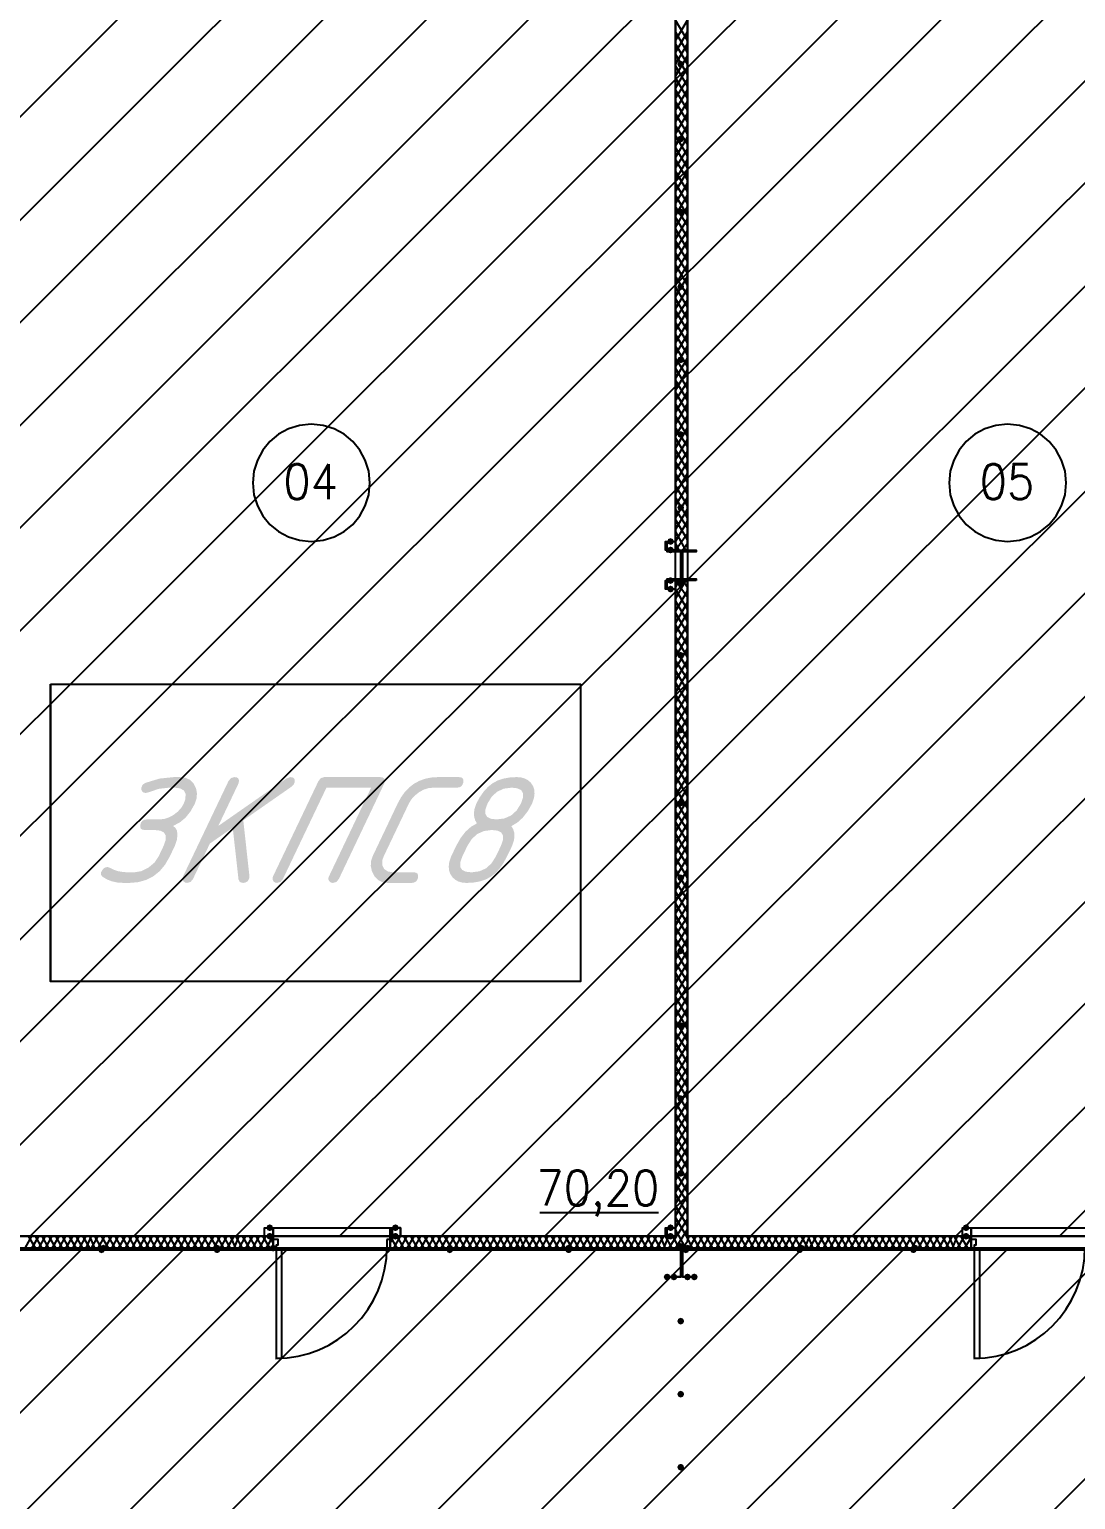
# Model space of a CAD drawing. Header units: millimetres. Extents: x 0 to 420, y 0 to 297.
# Drawn here: x 173.42 to 199.5, y 195.58 to 232.22 of the extents above; entities that cross this region are included whole.
import ezdxf

# ---------------------------------------------------------------- set-up
doc = ezdxf.new("R2010")
doc.units = ezdxf.units.MM
doc.layers.get('0').update_dxf_attribs({"linetype": 'CONTINUOUS'})
doc.styles.get("Standard").update_dxf_attribs({"font": 'STANDARD'})

msp = doc.modelspace()

# ---------------------------------------------------------------- hatches: boundary and pattern name
at = {"true_color": 0x000007}
for points in [[(189.738, 231.351667), (189.713129, 231.291871), (189.653333, 231.267), (189.593538, 231.291871), (189.568667, 231.351667), (189.593537, 231.411462), (189.653333, 231.436333), (189.713129, 231.411463)], [(189.738, 229.489), (189.713129, 229.429204), (189.653333, 229.404333), (189.593538, 229.429204), (189.568667, 229.489), (189.593537, 229.548796), (189.653333, 229.573667), (189.713129, 229.548796)], [(189.738, 227.668667), (189.713129, 227.608871), (189.653333, 227.584), (189.593538, 227.608871), (189.568667, 227.668667), (189.593537, 227.728462), (189.653333, 227.753333), (189.713129, 227.728463)], [(189.738, 225.806), (189.713129, 225.746204), (189.653333, 225.721333), (189.593538, 225.746204), (189.568667, 225.806), (189.593537, 225.865796), (189.653333, 225.890667), (189.713129, 225.865796)], [(189.738, 223.985667), (189.713129, 223.925871), (189.653333, 223.901), (189.593538, 223.925871), (189.568667, 223.985667), (189.593537, 224.045462), (189.653333, 224.070333), (189.713129, 224.045463)], [(189.738, 222.123), (189.713129, 222.063204), (189.653333, 222.038333), (189.593538, 222.063204), (189.568667, 222.123), (189.593537, 222.182796), (189.653333, 222.207667), (189.713129, 222.182796)], [(189.738, 220.302667), (189.713129, 220.242871), (189.653333, 220.218), (189.593538, 220.242871), (189.568667, 220.302667), (189.593537, 220.362462), (189.653333, 220.387333), (189.713129, 220.362463)], [(189.484, 219.456), (189.459129, 219.396204), (189.399333, 219.371333), (189.339538, 219.396204), (189.314667, 219.456), (189.339537, 219.515796), (189.399333, 219.540667), (189.459129, 219.515796)], [(189.484, 219.244333), (189.459129, 219.184537), (189.399333, 219.159667), (189.339538, 219.184537), (189.314667, 219.244333), (189.339537, 219.304129), (189.399333, 219.329), (189.459129, 219.304129)], [(189.484, 218.482333), (189.459129, 218.422537), (189.399333, 218.397667), (189.339538, 218.422537), (189.314667, 218.482333), (189.339537, 218.542129), (189.399333, 218.567), (189.459129, 218.542129)], [(189.738, 218.44), (189.713129, 218.380204), (189.653333, 218.355333), (189.593538, 218.380204), (189.568667, 218.44), (189.593537, 218.499796), (189.653333, 218.524667), (189.713129, 218.499796)], [(189.484, 218.270667), (189.459129, 218.210871), (189.399333, 218.186), (189.339538, 218.210871), (189.314667, 218.270667), (189.339537, 218.330462), (189.399333, 218.355333), (189.459129, 218.330463)], [(189.738, 216.619667), (189.713129, 216.559871), (189.653333, 216.535), (189.593538, 216.559871), (189.568667, 216.619667), (189.593537, 216.679462), (189.653333, 216.704333), (189.713129, 216.679463)], [(189.738, 214.757), (189.713129, 214.697204), (189.653333, 214.672333), (189.593538, 214.697204), (189.568667, 214.757), (189.593537, 214.816796), (189.653333, 214.841667), (189.713129, 214.816796)], [(176.384039, 213.204777), (176.31624, 213.188792), (176.266699, 213.198714), (176.229148, 213.228479), (176.20765, 213.271474), (176.20765, 213.321083), (176.240723, 213.393017), (176.305215, 213.438492), (176.662954, 213.547908), (177.025654, 213.584564), (177.164009, 213.584564), (177.306946, 213.567313), (177.422391, 213.515593), (177.510344, 213.429457), (177.570806, 213.308957), (177.595197, 213.182453), (177.585688, 213.050988), (177.544347, 212.925311), (177.434492, 212.728544), (177.306705, 212.569915), (177.161037, 212.449526), (176.997542, 212.367481), (177.060596, 212.318905), (177.097656, 212.245111), (177.108775, 212.146099), (177.094004, 212.021869), (177.043293, 211.870285), (176.918167, 211.606253), (176.802816, 211.404715), (176.665917, 211.23997), (176.507417, 211.112019), (176.327264, 211.020862), (176.126897, 210.965327), (175.906687, 210.946999), (175.768332, 210.946999), (175.61599, 210.956611), (175.47729, 210.985446), (175.352233, 211.033506), (175.240819, 211.100788), (175.20561, 211.147228), (175.203887, 211.211031), (175.261214, 211.303635), (175.31041, 211.332919), (175.365393, 211.342772), (175.432642, 211.320723), (175.525332, 211.272655), (175.633008, 211.238385), (175.755568, 211.217861), (175.892906, 211.211031), (176.033466, 211.211031), (176.207444, 211.239626), (176.383488, 211.325684), (176.535692, 211.452946), (176.638701, 211.606253), (176.763827, 211.870285), (176.816743, 212.020215), (176.817759, 212.127694), (176.77113, 212.204528), (176.676752, 212.250666), (176.534521, 212.266057), (176.292537, 212.266057), (176.234953, 212.274239), (176.197728, 212.298855), (176.180761, 212.340006), (176.183948, 212.397798), (176.203912, 212.455357), (176.237416, 212.496534), (176.284562, 212.521279), (176.345454, 212.529538), (176.660749, 212.529538), (176.780217, 212.541742), (176.896325, 212.57839), (177.009023, 212.639532), (177.118258, 212.72522), (177.205488, 212.821131), (177.267086, 212.925311), (177.307325, 213.043271), (177.311476, 213.164814), (177.267775, 213.25163), (177.176325, 213.30372), (177.037229, 213.321083), (176.898323, 213.321083), (176.643662, 213.291869)], [(178.486634, 212.323935), (177.917229, 211.928162), (177.496101, 211.045115), (177.434571, 210.971459), (177.347824, 210.946999), (177.299592, 210.956577), (177.261283, 210.985584), (177.238476, 211.027339), (177.237581, 211.074881), (177.251361, 211.11512), (178.381903, 213.486448), (178.441917, 213.559897), (178.529629, 213.584564), (178.586663, 213.576408), (178.623749, 213.551974), (178.640785, 213.511313), (178.637667, 213.454477), (178.626092, 213.416995), (178.12614, 212.365827), (179.829395, 213.552594), (179.921448, 213.584564), (179.978395, 213.576305), (180.015292, 213.55156), (180.032139, 213.510383), (180.028935, 213.452824), (180.004957, 213.396049), (179.959482, 213.350849), (178.749564, 212.50749), (178.902802, 211.118978), (178.900597, 211.077086), (178.880555, 211.020018), (178.846922, 210.979383), (178.79975, 210.955078), (178.739091, 210.946999), (178.662196, 210.970288), (178.62995, 211.040706)], [(181.936938, 213.321083), (180.82238, 213.321083), (179.73814, 211.045115), (179.676611, 210.971459), (179.589863, 210.946999), (179.541632, 210.956577), (179.503322, 210.985584), (179.480516, 211.027339), (179.47962, 211.074881), (179.4934, 211.11512), (180.623943, 213.486448), (180.683956, 213.559897), (180.771669, 213.584564), (182.163487, 213.584564), (182.220435, 213.576408), (182.257332, 213.551974), (182.274178, 213.511313), (182.270974, 213.454477), (182.259399, 213.416995), (181.131612, 211.045115), (181.071323, 210.971459), (180.983335, 210.946999), (180.935035, 210.956577), (180.896243, 210.985584), (180.873437, 211.027339), (180.872541, 211.074881), (180.887424, 211.11512)], [(182.997723, 211.211031), (183.05467, 211.202763), (183.091567, 211.177958), (183.108414, 211.136617), (183.10521, 211.07874), (183.085177, 211.020948), (183.051604, 210.979796), (183.004596, 210.955181), (182.944255, 210.946999), (182.351699, 210.946999), (182.219088, 210.965198), (182.108957, 211.019828), (182.021254, 211.110943), (181.955926, 211.238592), (181.927332, 211.368886), (181.935531, 211.500419), (181.97136, 211.606253), (182.596989, 212.925311), (182.68117, 213.079771), (182.777443, 213.213657), (182.885809, 213.326963), (183.006267, 213.419682), (183.138817, 213.491808), (183.283459, 213.543335), (183.440194, 213.574256), (183.609021, 213.584564), (184.126061, 213.584564), (184.183413, 213.576305), (184.220663, 213.55156), (184.237759, 213.510383), (184.23465, 213.452824), (184.214289, 213.395032), (184.180493, 213.353881), (184.133261, 213.329265), (184.072593, 213.321083), (183.48169, 213.321083), (183.362421, 213.308793), (183.246872, 213.271956), (183.135044, 213.210625), (183.026937, 213.124851), (182.939294, 213.029835), (182.876455, 212.925311), (182.248621, 211.606253), (182.214446, 211.508688), (182.213137, 211.387627), (182.263504, 211.292611), (182.355213, 211.231357), (182.477927, 211.211031)], [(189.738, 212.936667), (189.713129, 212.876871), (189.653333, 212.852), (189.593538, 212.876871), (189.568667, 212.936667), (189.593537, 212.996462), (189.653333, 213.021333), (189.713129, 212.996463)], [(189.738, 211.074), (189.713129, 211.014204), (189.653333, 210.989333), (189.593538, 211.014204), (189.568667, 211.074), (189.593537, 211.133796), (189.653333, 211.158667), (189.713129, 211.133796)], [(189.738, 209.253667), (189.713129, 209.193871), (189.653333, 209.169), (189.593538, 209.193871), (189.568667, 209.253667), (189.593537, 209.313462), (189.653333, 209.338333), (189.713129, 209.313463)], [(189.738, 207.391), (189.713129, 207.331204), (189.653333, 207.306333), (189.593538, 207.331204), (189.568667, 207.391), (189.593537, 207.450796), (189.653333, 207.475667), (189.713129, 207.450796)], [(189.738, 205.570667), (189.713129, 205.510871), (189.653333, 205.486), (189.593538, 205.510871), (189.568667, 205.570667), (189.593537, 205.630462), (189.653333, 205.655333), (189.713129, 205.630463)], [(189.738, 203.708), (189.713129, 203.648204), (189.653333, 203.623333), (189.593538, 203.648204), (189.568667, 203.708), (189.593537, 203.767796), (189.653333, 203.792667), (189.713129, 203.767796)], [(179.493333, 202.353333), (179.468462, 202.293537), (179.408667, 202.268667), (179.348871, 202.293537), (179.324, 202.353333), (179.348871, 202.413129), (179.408667, 202.438), (179.468462, 202.413129)], [(182.626, 202.353333), (182.601129, 202.293537), (182.541333, 202.268667), (182.481538, 202.293537), (182.456667, 202.353333), (182.481537, 202.413129), (182.541333, 202.438), (182.601129, 202.413129)], [(189.484, 202.353333), (189.459129, 202.293537), (189.399333, 202.268667), (189.339538, 202.293537), (189.314667, 202.353333), (189.339537, 202.413129), (189.399333, 202.438), (189.459129, 202.413129)], [(196.85, 202.353333), (196.825129, 202.293537), (196.765333, 202.268667), (196.705538, 202.293537), (196.680667, 202.353333), (196.705537, 202.413129), (196.765333, 202.438), (196.825129, 202.413129)], [(179.493333, 202.141667), (179.468462, 202.081871), (179.408667, 202.057), (179.348871, 202.081871), (179.324, 202.141667), (179.348871, 202.201462), (179.408667, 202.226333), (179.468462, 202.201463)], [(179.578, 201.845333), (179.553129, 201.785537), (179.493333, 201.760667), (179.433538, 201.785537), (179.408667, 201.845333), (179.433537, 201.905129), (179.493333, 201.93), (179.553129, 201.905129)], [(182.626, 202.141667), (182.601129, 202.081871), (182.541333, 202.057), (182.481538, 202.081871), (182.456667, 202.141667), (182.481537, 202.201462), (182.541333, 202.226333), (182.601129, 202.201463)], [(189.484, 202.141667), (189.459129, 202.081871), (189.399333, 202.057), (189.339538, 202.081871), (189.314667, 202.141667), (189.339537, 202.201462), (189.399333, 202.226333), (189.459129, 202.201463)], [(189.738, 201.887667), (189.713129, 201.827871), (189.653333, 201.803), (189.593538, 201.827871), (189.568667, 201.887667), (189.593537, 201.947462), (189.653333, 201.972333), (189.713129, 201.947463)], [(196.85, 202.141667), (196.825129, 202.081871), (196.765333, 202.057), (196.705538, 202.081871), (196.680667, 202.141667), (196.705537, 202.201462), (196.765333, 202.226333), (196.825129, 202.201463)], [(189.399333, 201.125667), (189.374462, 201.065871), (189.314667, 201.041), (189.254871, 201.065871), (189.23, 201.125667), (189.254871, 201.185462), (189.314667, 201.210333), (189.374462, 201.185463)], [(189.568667, 201.125667), (189.543796, 201.065871), (189.484, 201.041), (189.424204, 201.065871), (189.399333, 201.125667), (189.424204, 201.185462), (189.484, 201.210333), (189.543796, 201.185463)], [(189.907333, 201.125667), (189.882462, 201.065871), (189.822667, 201.041), (189.762871, 201.065871), (189.738, 201.125667), (189.762871, 201.185462), (189.822667, 201.210333), (189.882462, 201.185463)], [(190.076667, 201.125667), (190.051796, 201.065871), (189.992, 201.041), (189.932204, 201.065871), (189.907333, 201.125667), (189.932204, 201.185462), (189.992, 201.210333), (190.051796, 201.185463)], [(189.738, 200.025), (189.713129, 199.965204), (189.653333, 199.940333), (189.593538, 199.965204), (189.568667, 200.025), (189.593537, 200.084796), (189.653333, 200.109667), (189.713129, 200.084796)], [(189.738, 198.204667), (189.713129, 198.144871), (189.653333, 198.12), (189.593538, 198.144871), (189.568667, 198.204667), (189.593537, 198.264462), (189.653333, 198.289333), (189.713129, 198.264463)], [(189.738, 196.384333), (189.713129, 196.324537), (189.653333, 196.299667), (189.593538, 196.324537), (189.568667, 196.384333), (189.593537, 196.444129), (189.653333, 196.469), (189.713129, 196.444129)]]:
    msp.add_hatch(color=0, dxfattribs=at).paths.add_polyline_path(points, flags=0)
h = msp.add_hatch(color=0, dxfattribs=at)
h.paths.add_polyline_path([(185.431952, 212.361969), (185.476385, 212.288166), (185.502163, 212.20563), (185.509234, 212.114309), (185.497546, 212.014152), (185.450693, 211.870285), (185.323362, 211.606253), (185.233755, 211.441198), (185.136087, 211.301568), (185.030357, 211.187363), (184.916565, 211.098583), (184.79057, 211.03211), (184.648192, 210.984757), (184.489382, 210.956421), (184.314087, 210.946999), (184.204835, 210.956111), (184.10938, 210.983517), (184.02767, 211.02932), (183.959656, 211.093622), (183.908996, 211.171861), (183.879316, 211.2594), (183.870514, 211.356242), (183.882486, 211.462385), (183.930441, 211.606253), (184.05667, 211.870285), (184.165827, 212.064778), (184.288318, 212.2232), (184.424244, 212.34545), (184.573709, 212.431422), (184.530405, 212.507197), (184.505497, 212.590723), (184.498985, 212.682104), (184.510871, 212.781444), (184.557724, 212.925311), (184.648175, 213.088703), (184.745964, 213.227446), (184.851195, 213.341487), (184.96397, 213.430775), (185.088708, 213.498058), (185.230551, 213.546117), (185.389448, 213.574952), (185.565346, 213.584564), (185.674684, 213.575573), (185.770329, 213.548597), (185.852227, 213.503639), (185.920328, 213.440697), (185.97098, 213.363501), (186.000599, 213.275815), (186.009238, 213.17769), (185.996947, 213.069178), (185.949543, 212.925311), (185.839369, 212.731946), (185.716379, 212.573567), (185.580573, 212.450224)], flags=0)
h.paths.add_polyline_path([(184.944126, 212.266057), (184.749521, 212.24127), (184.583287, 212.166976), (184.445474, 212.04328), (184.336136, 211.870285), (184.209356, 211.606253), (184.156991, 211.458527), (184.155845, 211.350093), (184.202811, 211.272767), (184.297835, 211.226448), (184.440867, 211.211031), (184.633706, 211.235733), (184.798743, 211.309837), (184.935875, 211.433343), (185.044999, 211.606253), (185.171227, 211.870285), (185.223592, 212.01801), (185.225039, 212.126531), (185.178944, 212.204046), (185.085306, 212.250554)], flags=0)
h.paths.add_polyline_path([(185.438566, 213.321083), (185.244375, 213.296296), (185.079381, 213.222002), (184.943635, 213.098306), (184.83719, 212.925311), (184.784825, 212.777585), (184.783068, 212.669065), (184.82906, 212.59155), (184.922801, 212.545041), (185.064291, 212.529538), (185.260265, 212.554248), (185.426577, 212.628412), (185.56333, 212.752083), (185.670628, 212.925311), (185.722442, 213.073036), (185.723355, 213.181557), (185.676416, 213.259072), (185.581521, 213.30558)], flags=0)
at = {"true_color": 0x0000fe}
for points in [[(175.344667, 201.845333), (175.319796, 201.785537), (175.26, 201.760667), (175.200204, 201.785537), (175.175333, 201.845333), (175.200204, 201.905129), (175.26, 201.93), (175.319796, 201.905129)], [(178.181, 201.845333), (178.156129, 201.785537), (178.096333, 201.760667), (178.036538, 201.785537), (178.011667, 201.845333), (178.036537, 201.905129), (178.096333, 201.93), (178.156129, 201.905129)], [(183.980667, 201.845333), (183.955796, 201.785537), (183.896, 201.760667), (183.836204, 201.785537), (183.811333, 201.845333), (183.836204, 201.905129), (183.896, 201.93), (183.955796, 201.905129)], [(186.944, 201.845333), (186.919129, 201.785537), (186.859333, 201.760667), (186.799538, 201.785537), (186.774667, 201.845333), (186.799537, 201.905129), (186.859333, 201.93), (186.919129, 201.905129)], [(189.907333, 201.845333), (189.882462, 201.785537), (189.822667, 201.760667), (189.762871, 201.785537), (189.738, 201.845333), (189.762871, 201.905129), (189.822667, 201.93), (189.882462, 201.905129)], [(192.743667, 201.845333), (192.718796, 201.785537), (192.659, 201.760667), (192.599204, 201.785537), (192.574333, 201.845333), (192.599204, 201.905129), (192.659, 201.93), (192.718796, 201.905129)], [(195.58, 201.845333), (195.555129, 201.785537), (195.495333, 201.760667), (195.435538, 201.785537), (195.410667, 201.845333), (195.435537, 201.905129), (195.495333, 201.93), (195.555129, 201.905129)], [(175.302333, 201.803), (175.277462, 201.743204), (175.217667, 201.718333), (175.157871, 201.743204), (175.133, 201.803), (175.157871, 201.862796), (175.217667, 201.887667), (175.277462, 201.862796)], [(178.181, 201.803), (178.156129, 201.743204), (178.096333, 201.718333), (178.036538, 201.743204), (178.011667, 201.803), (178.036537, 201.862796), (178.096333, 201.887667), (178.156129, 201.862796)], [(183.980667, 201.803), (183.955796, 201.743204), (183.896, 201.718333), (183.836204, 201.743204), (183.811333, 201.803), (183.836204, 201.862796), (183.896, 201.887667), (183.955796, 201.862796)], [(186.944, 201.803), (186.919129, 201.743204), (186.859333, 201.718333), (186.799538, 201.743204), (186.774667, 201.803), (186.799537, 201.862796), (186.859333, 201.887667), (186.919129, 201.862796)], [(189.865, 201.803), (189.840129, 201.743204), (189.780333, 201.718333), (189.720538, 201.743204), (189.695667, 201.803), (189.720537, 201.862796), (189.780333, 201.887667), (189.840129, 201.862796)], [(192.701333, 201.803), (192.676462, 201.743204), (192.616667, 201.718333), (192.556871, 201.743204), (192.532, 201.803), (192.556871, 201.862796), (192.616667, 201.887667), (192.676462, 201.862796)], [(195.537667, 201.803), (195.512796, 201.743204), (195.453, 201.718333), (195.393204, 201.743204), (195.368333, 201.803), (195.393204, 201.862796), (195.453, 201.887667), (195.512796, 201.862796)]]:
    msp.add_hatch(color=0, dxfattribs=at).paths.add_polyline_path(points, flags=0)
at = {"true_color": 0x000007}
h = msp.add_hatch(color=0, dxfattribs=at)
h.paths.add_polyline_path([(179.493333, 201.845333), (172.423667, 201.845333), (179.493333, 201.803)], flags=0)
h.paths.add_polyline_path([(172.423667, 201.845333), (179.493333, 201.803), (172.423667, 201.803)], flags=0)
h = msp.add_hatch(color=0, dxfattribs=at)
h.paths.add_polyline_path([(189.780333, 201.845333), (182.414333, 201.845333), (189.780333, 201.803)], flags=0)
h.paths.add_polyline_path([(182.414333, 201.845333), (189.780333, 201.803), (182.414333, 201.803)], flags=0)
h = msp.add_hatch(color=0, dxfattribs=at)
h.paths.add_polyline_path([(196.892333, 201.845333), (189.822667, 201.845333), (196.892333, 201.803)], flags=0)
h.paths.add_polyline_path([(189.822667, 201.845333), (196.892333, 201.803), (189.822667, 201.803)], flags=0)

# ---------------------------------------------------------------- linework, layer by layer
at = {"color": 0, "true_color": 0x000006}
msp.add_lwpolyline([(242.527667, 236.600999), (258.572001, 236.600999), (258.572001, 201.845333), (392.938, 201.845333), (392.938, 154.728333), (258.572001, 154.728333), (258.572001, 119.972666), (242.485334, 119.972666), (242.485334, 154.770666), (108.161668, 154.770666), (108.161668, 201.802999), (242.189001, 201.802999), (242.527667, 201.802999)], close=True, dxfattribs=at)
at = {"color": 0, "true_color": 0x000002}
for points in [[(145.288001, 202.141666), (179.747334, 236.600999)], [(147.828001, 202.141666), (182.329668, 236.600999)], [(150.410334, 202.141666), (184.869668, 236.600999)], [(152.950334, 202.141666), (187.452001, 236.600999)], [(155.532668, 202.141666), (189.992001, 236.600999)], [(158.072668, 202.141666), (192.574334, 236.600999)], [(160.655001, 202.141666), (195.156668, 236.600999)], [(163.195001, 202.141666), (197.696668, 236.600999)], [(165.777334, 202.141666), (200.279001, 236.600999)], [(168.317334, 202.141666), (202.819001, 236.600999)], [(170.899668, 202.141666), (205.401334, 236.600999)], [(173.439668, 202.141666), (207.941334, 236.600999)], [(176.022001, 202.141666), (210.523668, 236.600999)], [(178.562001, 202.141666), (213.063667, 236.600999)], [(181.144334, 202.141666), (215.646001, 236.600999)], [(183.684334, 202.141666), (218.186001, 236.600999)], [(186.266668, 202.141666), (220.768334, 236.600999)], [(188.806668, 202.141666), (223.308334, 236.600999)], [(191.389001, 202.141666), (225.890667, 236.600999)], [(193.929001, 202.141666), (228.430667, 236.600999)], [(196.511334, 202.141666), (231.013001, 236.600999)], [(199.093668, 202.141666), (233.553001, 236.600999)]]:
    msp.add_lwpolyline(points, dxfattribs=at)
at = {"color": 0, "true_color": 0x00002b}
for points in [[(189.526333, 236.601), (172.423667, 236.601), (172.423667, 202.141667), (189.526333, 202.141667)], [(206.925333, 202.141667), (206.925333, 236.601), (189.822667, 236.601), (189.822667, 202.141667)]]:
    msp.add_lwpolyline(points, close=True, dxfattribs=at)
at = {"color": 0, "true_color": 0x000007}
for points in [[(189.822667, 219.244333), (189.822667, 235.881333), (189.526333, 235.881333), (189.526333, 219.244333)], [(189.526333, 219.244333), (189.314667, 219.244333), (189.314667, 219.456), (189.526333, 219.456), (189.526333, 219.244333), (189.272333, 219.244333), (189.272333, 219.456), (189.526333, 219.456)], [(190.034333, 218.482333), (189.314667, 218.482333), (189.314667, 218.524667), (189.653333, 218.524667), (189.653333, 219.202), (189.314667, 219.202), (189.314667, 219.244333), (190.034333, 219.244333), (190.034333, 219.202), (189.695667, 219.202), (189.695667, 218.524667), (190.034333, 218.524667)], [(189.526333, 218.270667), (189.314667, 218.270667), (189.314667, 218.482333), (189.526333, 218.482333), (189.526333, 218.270667), (189.272333, 218.270667), (189.272333, 218.482333), (189.526333, 218.482333)], [(173.947668, 215.899999), (187.155668, 215.899999), (187.155668, 208.491666), (173.947668, 208.491666)], [(179.281667, 202.353333), (179.493333, 202.353333), (179.493333, 202.141667), (179.281667, 202.141667), (179.281667, 202.353333), (179.493333, 202.353333), (179.493333, 202.141667), (179.281667, 202.141667)], [(182.414333, 202.353333), (182.668333, 202.353333), (182.668333, 202.141667), (182.414333, 202.141667)], [(182.456667, 202.353333), (182.456667, 202.141667), (182.668333, 202.141667), (182.668333, 202.353333)], [(189.526333, 202.141667), (189.314667, 202.141667), (189.314667, 202.353333), (189.526333, 202.353333), (189.526333, 202.141667), (189.272333, 202.141667), (189.272333, 202.353333), (189.526333, 202.353333)], [(196.680667, 202.353333), (196.892333, 202.353333), (196.892333, 202.141667), (196.680667, 202.141667), (196.680667, 202.353333), (196.892333, 202.353333), (196.892333, 202.141667), (196.680667, 202.141667)], [(179.493333, 202.057), (179.493333, 201.845333), (179.578, 201.845333), (179.578, 201.93), (179.620333, 201.93), (179.620333, 202.057)], [(182.329667, 202.057), (182.329667, 201.93), (182.329667, 201.845333), (182.414333, 201.845333), (182.414333, 202.057)], [(196.892333, 202.057), (196.892333, 201.845333), (196.977, 201.845333), (196.977, 201.93), (197.019333, 201.93), (197.019333, 202.057)], [(179.493333, 201.845333), (172.423667, 201.845333), (179.493333, 201.803)], [(172.423667, 201.845333), (179.493333, 201.803), (172.423667, 201.803)], [(179.493333, 201.845333), (179.493333, 201.803), (172.423667, 201.803), (172.423667, 201.845333), (179.493333, 201.845333), (172.423667, 201.845333), (172.423667, 201.803), (179.493333, 201.803)], [(179.578, 199.093667), (179.578, 201.845333), (179.705, 201.845333), (179.705, 199.093667)], [(189.780333, 201.845333), (182.414333, 201.845333), (189.780333, 201.803)], [(182.414333, 201.845333), (189.780333, 201.803), (182.414333, 201.803)], [(182.414333, 201.803), (189.780333, 201.803), (189.780333, 201.845333), (182.414333, 201.845333)], [(182.414333, 201.803), (189.780333, 201.803), (189.780333, 201.845333), (182.414333, 201.845333)], [(190.034333, 201.125667), (189.314667, 201.125667), (189.653333, 201.125667), (189.653333, 201.803), (189.314667, 201.803), (189.314667, 201.845333), (190.034333, 201.845333), (190.034333, 201.803), (189.695667, 201.803), (189.695667, 201.125667)], [(196.892333, 201.845333), (189.822667, 201.845333), (196.892333, 201.803)], [(189.822667, 201.845333), (196.892333, 201.803), (189.822667, 201.803)], [(196.892333, 201.845333), (196.892333, 201.803), (189.822667, 201.803), (189.822667, 201.845333), (196.892333, 201.845333), (189.822667, 201.845333), (189.822667, 201.803), (196.892333, 201.803)], [(196.977, 199.093667), (196.977, 201.845333), (197.104, 201.845333), (197.104, 199.093667)]]:
    msp.add_lwpolyline(points, close=True, dxfattribs=at)
for points in [[(189.526333, 231.944333), (189.822667, 232.452333)], [(189.822667, 231.944333), (189.526333, 232.452333)], [(189.526333, 231.648), (189.822667, 232.156)], [(189.822667, 231.648), (189.526333, 232.156)], [(189.526333, 231.351667), (189.822667, 231.859667)], [(189.822667, 231.351667), (189.526333, 231.859667)], [(189.822667, 231.097667), (189.526333, 231.605667)], [(189.526333, 231.055333), (189.822667, 231.563333)], [(189.822667, 230.801333), (189.526333, 231.309333)], [(189.526333, 230.759), (189.822667, 231.267)], [(189.822667, 230.505), (189.526333, 231.013)], [(189.526333, 230.505), (189.822667, 230.970667)], [(189.526333, 230.208667), (189.822667, 230.716667)], [(189.822667, 230.208667), (189.526333, 230.716667)], [(189.526333, 229.912333), (189.822667, 230.420333)], [(189.822667, 229.912333), (189.526333, 230.420333)], [(189.526333, 229.616), (189.822667, 230.124)], [(189.822667, 229.616), (189.526333, 230.124)], [(189.526333, 229.319667), (189.822667, 229.827667)], [(189.822667, 229.362), (189.526333, 229.827667)], [(189.822667, 229.065667), (189.526333, 229.573667)], [(189.526333, 229.023333), (189.822667, 229.531333)], [(189.822667, 228.769333), (189.526333, 229.277333)], [(189.526333, 228.769333), (189.822667, 229.235)], [(189.526333, 228.473), (189.822667, 228.981)], [(189.822667, 228.473), (189.526333, 228.981)], [(189.526333, 228.176667), (189.822667, 228.684667)], [(189.822667, 228.176667), (189.526333, 228.684667)], [(189.526333, 227.880333), (189.822667, 228.388333)], [(189.822667, 227.880333), (189.526333, 228.388333)], [(189.526333, 227.584), (189.822667, 228.092)], [(189.822667, 227.584), (189.526333, 228.092)], [(189.526333, 227.287667), (189.822667, 227.795667)], [(189.822667, 227.33), (189.526333, 227.795667)], [(189.822667, 227.033667), (189.526333, 227.541667)], [(189.526333, 226.991333), (189.822667, 227.499333)], [(189.822667, 226.737333), (189.526333, 227.245333)], [(189.526333, 226.737333), (189.822667, 227.203)], [(189.526333, 226.441), (189.822667, 226.949)], [(189.822667, 226.441), (189.526333, 226.949)], [(189.526333, 226.144667), (189.822667, 226.652667)], [(189.822667, 226.144667), (189.526333, 226.652667)], [(189.526333, 225.848333), (189.822667, 226.356333)], [(189.822667, 225.848333), (189.526333, 226.356333)], [(189.526333, 225.552), (189.822667, 226.06)], [(189.822667, 225.594333), (189.526333, 226.06)], [(189.822667, 225.298), (189.526333, 225.806)], [(189.526333, 225.255667), (189.822667, 225.763667)], [(189.822667, 225.001667), (189.526333, 225.509667)], [(189.526333, 225.001667), (189.822667, 225.467333)], [(189.526333, 224.705333), (189.822667, 225.213333)], [(189.822667, 224.705333), (189.526333, 225.213333)], [(189.526333, 224.409), (189.822667, 224.917)], [(189.822667, 224.409), (189.526333, 224.917)], [(189.526333, 224.112667), (189.822667, 224.620667)], [(189.822667, 224.112667), (189.526333, 224.620667)], [(189.526333, 223.816333), (189.822667, 224.324333)], [(189.822667, 223.816333), (189.526333, 224.324333)], [(189.526333, 223.52), (189.822667, 224.028)], [(189.822667, 223.562333), (189.526333, 224.028)], [(189.822667, 223.266), (189.526333, 223.774)], [(189.526333, 223.223667), (189.822667, 223.731667)], [(189.822667, 222.969667), (189.526333, 223.477667)], [(189.526333, 222.969667), (189.822667, 223.435333)], [(189.526333, 222.673333), (189.822667, 223.181333)], [(189.822667, 222.673333), (189.526333, 223.181333)], [(189.526333, 222.377), (189.822667, 222.885)], [(189.822667, 222.377), (189.526333, 222.885)], [(189.526333, 222.080667), (189.822667, 222.588667)], [(189.822667, 222.080667), (189.526333, 222.588667)], [(181.906333, 220.9165), (181.876661, 221.210844), (181.791561, 221.484996), (181.656905, 221.733083), (181.478566, 221.949232), (181.262416, 222.127572), (181.014329, 222.262228), (180.740177, 222.347328), (180.445833, 222.377), (180.15149, 222.347328), (179.877338, 222.262228), (179.629251, 222.127572), (179.413101, 221.949232), (179.234762, 221.733083), (179.100106, 221.484996), (179.015005, 221.210844), (178.985333, 220.9165)], [(189.526333, 221.784333), (189.822667, 222.292333)], [(189.822667, 221.826667), (189.526333, 222.292333)], [(199.263, 220.9165), (199.233328, 221.210844), (199.148228, 221.484996), (199.013572, 221.733083), (198.835232, 221.949232), (198.619083, 222.127572), (198.370996, 222.262228), (198.096844, 222.347328), (197.8025, 222.377), (197.508156, 222.347328), (197.234004, 222.262228), (196.985917, 222.127572), (196.769768, 221.949232), (196.591428, 221.733083), (196.456772, 221.484996), (196.371672, 221.210844), (196.342, 220.9165)], [(189.822667, 221.530333), (189.526333, 222.038333)], [(189.526333, 221.488), (189.822667, 221.996)], [(189.822667, 221.234), (189.526333, 221.742)], [(189.526333, 221.234), (189.822667, 221.699667)], [(189.526333, 220.937667), (189.822667, 221.445667)], [(189.822667, 220.937667), (189.526333, 221.445667)], [(189.526333, 220.641333), (189.822667, 221.149333)], [(189.822667, 220.641333), (189.526333, 221.149333)], [(178.985333, 220.9165), (179.015005, 220.622156), (179.100106, 220.348004), (179.234762, 220.099917), (179.413101, 219.883768), (179.629251, 219.705428), (179.877338, 219.570772), (180.15149, 219.485672), (180.445833, 219.456), (180.740177, 219.485672), (181.014329, 219.570772), (181.262416, 219.705428), (181.478566, 219.883768), (181.656905, 220.099917), (181.791561, 220.348004), (181.876661, 220.622156), (181.906333, 220.9165)], [(189.526333, 220.345), (189.822667, 220.853)], [(189.822667, 220.345), (189.526333, 220.853)], [(196.342, 220.9165), (196.371672, 220.622156), (196.456772, 220.348004), (196.591428, 220.099917), (196.769768, 219.883768), (196.985917, 219.705428), (197.234004, 219.570772), (197.508156, 219.485672), (197.8025, 219.456), (198.096844, 219.485672), (198.370996, 219.570772), (198.619083, 219.705428), (198.835232, 219.883768), (199.013572, 220.099917), (199.148228, 220.348004), (199.233328, 220.622156), (199.263, 220.9165)], [(189.526333, 220.048667), (189.822667, 220.556667)], [(189.822667, 220.048667), (189.526333, 220.556667)], [(189.526333, 219.752333), (189.822667, 220.260333)], [(189.822667, 219.794667), (189.526333, 220.260333)], [(189.822667, 219.498333), (189.526333, 220.006333)], [(189.526333, 219.456), (189.822667, 219.964)], [(189.780333, 219.244333), (189.526333, 219.71)], [(189.526333, 219.244333), (189.822667, 219.667667)], [(189.314667, 219.202), (189.314667, 219.244333)], [(189.484, 219.202), (189.484, 219.244333)], [(189.611, 219.244333), (189.526333, 219.413667)], [(189.653333, 218.482333), (189.653333, 219.244333)], [(189.695667, 219.244333), (189.822667, 219.413667)], [(189.822667, 219.202), (189.822667, 219.244333)], [(189.992, 219.202), (189.992, 219.244333)], [(189.314667, 218.482333), (189.314667, 218.524667)], [(189.484, 218.482333), (189.484, 218.524667)], [(189.526333, 218.313), (189.611, 218.482333)], [(189.526333, 218.016667), (189.780333, 218.482333)], [(189.822667, 218.059), (189.526333, 218.482333)], [(189.822667, 202.141667), (189.822667, 218.482333), (189.526333, 218.482333), (189.526333, 202.141667)], [(189.822667, 218.313), (189.695667, 218.482333)], [(189.822667, 218.482333), (189.822667, 218.524667)], [(189.992, 218.482333), (189.992, 218.524667)], [(189.822667, 217.762667), (189.526333, 218.270667)], [(189.526333, 217.720333), (189.822667, 218.228333)], [(189.822667, 217.466333), (189.526333, 217.974333)], [(189.526333, 217.424), (189.822667, 217.932)], [(189.526333, 217.17), (189.822667, 217.678)], [(189.822667, 217.17), (189.526333, 217.678)], [(189.526333, 216.873667), (189.822667, 217.381667)], [(189.822667, 216.873667), (189.526333, 217.381667)], [(189.526333, 216.577333), (189.822667, 217.085333)], [(189.822667, 216.577333), (189.526333, 217.085333)], [(189.526333, 216.281), (189.822667, 216.789)], [(189.822667, 216.281), (189.526333, 216.789)], [(189.526333, 215.984667), (189.822667, 216.492667)], [(189.822667, 216.027), (189.526333, 216.492667)], [(189.822667, 215.730667), (189.526333, 216.238667)], [(189.526333, 215.688333), (189.822667, 216.196333)], [(173.947668, 215.899999), (173.947668, 208.491666)], [(189.822667, 215.434333), (189.526333, 215.942333)], [(189.526333, 215.434333), (189.822667, 215.9)], [(189.526333, 215.138), (189.822667, 215.646)], [(189.822667, 215.138), (189.526333, 215.646)], [(189.526333, 214.841667), (189.822667, 215.349667)], [(189.822667, 214.841667), (189.526333, 215.349667)], [(189.526333, 214.545333), (189.822667, 215.053333)], [(189.822667, 214.545333), (189.526333, 215.053333)], [(189.526333, 214.249), (189.822667, 214.757)], [(189.822667, 214.291333), (189.526333, 214.757)], [(189.822667, 213.995), (189.526333, 214.503)], [(189.526333, 213.952667), (189.822667, 214.460667)], [(189.822667, 213.698667), (189.526333, 214.206667)], [(189.526333, 213.656333), (189.822667, 214.164333)], [(189.526333, 213.402333), (189.822667, 213.910333)], [(189.822667, 213.402333), (189.526333, 213.910333)], [(189.526333, 213.106), (189.822667, 213.614)], [(189.822667, 213.106), (189.526333, 213.614)], [(189.526333, 212.809667), (189.822667, 213.317667)], [(189.822667, 212.809667), (189.526333, 213.317667)], [(189.526333, 212.513333), (189.822667, 213.021333)], [(189.822667, 212.513333), (189.526333, 213.021333)], [(189.526333, 212.217), (189.822667, 212.725)], [(189.822667, 212.259333), (189.526333, 212.725)], [(189.822667, 211.963), (189.526333, 212.471)], [(189.526333, 211.920667), (189.822667, 212.428667)], [(189.822667, 211.666667), (189.526333, 212.174667)], [(189.526333, 211.666667), (189.822667, 212.132333)], [(189.526333, 211.370333), (189.822667, 211.878333)], [(189.822667, 211.370333), (189.526333, 211.878333)], [(189.526333, 211.074), (189.822667, 211.582)], [(189.822667, 211.074), (189.526333, 211.582)], [(189.526333, 210.777667), (189.822667, 211.285667)], [(189.822667, 210.777667), (189.526333, 211.285667)], [(189.526333, 210.481333), (189.822667, 210.989333)], [(189.822667, 210.523667), (189.526333, 210.989333)], [(189.822667, 210.227333), (189.526333, 210.735333)], [(189.526333, 210.185), (189.822667, 210.693)], [(189.822667, 209.931), (189.526333, 210.439)], [(189.526333, 209.888667), (189.822667, 210.396667)], [(189.822667, 209.634667), (189.526333, 210.142667)], [(189.526333, 209.634667), (189.822667, 210.100333)], [(189.526333, 209.338333), (189.822667, 209.846333)], [(189.822667, 209.338333), (189.526333, 209.846333)], [(189.526333, 209.042), (189.822667, 209.55)], [(189.822667, 209.042), (189.526333, 209.55)], [(189.526333, 208.745667), (189.822667, 209.253667)], [(189.822667, 208.745667), (189.526333, 209.253667)], [(189.526333, 208.449333), (189.822667, 208.957333)], [(189.822667, 208.491667), (189.526333, 208.957333)], [(189.822667, 208.195333), (189.526333, 208.703333)], [(189.526333, 208.153), (189.822667, 208.661)], [(189.822667, 207.899), (189.526333, 208.407)], [(189.526333, 207.899), (189.822667, 208.364667)], [(189.526333, 207.602667), (189.822667, 208.110667)], [(189.822667, 207.602667), (189.526333, 208.110667)], [(189.526333, 207.306333), (189.822667, 207.814333)], [(189.822667, 207.306333), (189.526333, 207.814333)], [(189.526333, 207.01), (189.822667, 207.518)], [(189.822667, 207.01), (189.526333, 207.518)], [(189.526333, 206.713667), (189.822667, 207.221667)], [(189.822667, 206.756), (189.526333, 207.221667)], [(189.822667, 206.459667), (189.526333, 206.967667)], [(189.526333, 206.417333), (189.822667, 206.925333)], [(189.822667, 206.163333), (189.526333, 206.671333)], [(189.526333, 206.121), (189.822667, 206.629)], [(189.822667, 205.867), (189.526333, 206.375)], [(189.526333, 205.867), (189.822667, 206.332667)], [(189.526333, 205.570667), (189.822667, 206.078667)], [(189.822667, 205.570667), (189.526333, 206.078667)], [(189.526333, 205.274333), (189.822667, 205.782333)], [(189.822667, 205.274333), (189.526333, 205.782333)], [(189.526333, 204.978), (189.822667, 205.486)], [(189.822667, 204.978), (189.526333, 205.486)], [(189.526333, 204.681667), (189.822667, 205.189667)], [(189.822667, 204.724), (189.526333, 205.189667)], [(189.822667, 204.427667), (189.526333, 204.935667)], [(189.526333, 204.385333), (189.822667, 204.893333)], [(189.822667, 204.131333), (189.526333, 204.639333)], [(189.526333, 204.131333), (189.822667, 204.597)], [(189.526333, 203.835), (189.822667, 204.343)], [(189.822667, 203.835), (189.526333, 204.343)], [(189.526333, 203.538667), (189.822667, 204.046667)], [(189.822667, 203.538667), (189.526333, 204.046667)], [(189.526333, 203.242333), (189.822667, 203.750333)], [(189.822667, 203.242333), (189.526333, 203.750333)], [(189.526333, 202.946), (189.822667, 203.454)], [(189.822667, 202.988333), (189.526333, 203.454)], [(189.822667, 202.692), (189.526333, 203.2)], [(189.526333, 202.649667), (189.822667, 203.157667)], [(186.139667, 202.734333), (189.103, 202.734333)], [(189.822667, 202.395667), (189.526333, 202.903667)], [(189.526333, 202.353333), (189.822667, 202.861333)], [(179.493333, 202.226333), (179.493333, 202.353333), (180.975, 202.353333)], [(180.975, 202.353333), (182.414333, 202.353333), (182.414333, 202.226333)], [(189.822667, 202.099333), (189.526333, 202.607333)], [(189.526333, 202.099333), (189.822667, 202.565)], [(189.526333, 201.845333), (189.822667, 202.311)], [(189.780333, 201.845333), (189.526333, 202.311)], [(196.892333, 202.226333), (196.892333, 202.353333), (198.374, 202.353333)], [(198.374, 202.353333), (199.813333, 202.353333), (199.813333, 202.226333)], [(179.493333, 202.141667), (172.423667, 202.141667)], [(173.312667, 201.845333), (173.482, 202.141667)], [(173.566667, 201.845333), (173.397333, 202.141667)], [(173.482, 201.845333), (173.651333, 202.141667)], [(173.736, 201.845333), (173.566667, 202.141667)], [(173.651333, 201.845333), (173.820667, 202.141667)], [(173.905333, 201.845333), (173.736, 202.141667)], [(173.820667, 201.845333), (173.99, 202.141667)], [(174.074667, 201.845333), (173.905333, 202.141667)], [(173.99, 201.845333), (174.159333, 202.141667)], [(174.244, 201.845333), (174.074667, 202.141667)], [(174.159333, 201.845333), (174.328667, 202.141667)], [(174.413333, 201.845333), (174.244, 202.141667)], [(174.328667, 201.845333), (174.498, 202.141667)], [(174.582667, 201.845333), (174.413333, 202.141667)], [(174.498, 201.845333), (174.667333, 202.141667)], [(174.752, 201.845333), (174.582667, 202.141667)], [(174.667333, 201.845333), (174.836667, 202.141667)], [(174.921333, 201.845333), (174.752, 202.141667)], [(174.836667, 201.845333), (174.963667, 202.141667)], [(175.048333, 201.845333), (174.921333, 202.141667)], [(174.963667, 201.845333), (175.133, 202.141667)], [(175.217667, 201.845333), (175.048333, 202.141667)], [(175.133, 201.845333), (175.302333, 202.141667)], [(175.387, 201.845333), (175.217667, 202.141667)], [(175.302333, 201.845333), (175.471667, 202.141667)], [(175.556333, 201.845333), (175.387, 202.141667)], [(175.471667, 201.845333), (175.641, 202.141667)], [(175.725667, 201.845333), (175.556333, 202.141667)], [(175.641, 201.845333), (175.810333, 202.141667)], [(175.895, 201.845333), (175.725667, 202.141667)], [(175.810333, 201.845333), (175.979667, 202.141667)], [(176.064333, 201.845333), (175.895, 202.141667)], [(175.979667, 201.845333), (176.149, 202.141667)], [(176.233667, 201.845333), (176.064333, 202.141667)], [(176.149, 201.845333), (176.318333, 202.141667)], [(176.403, 201.845333), (176.233667, 202.141667)], [(176.318333, 201.845333), (176.487667, 202.141667)], [(176.572333, 201.845333), (176.403, 202.141667)], [(176.487667, 201.845333), (176.657, 202.141667)], [(176.741667, 201.845333), (176.572333, 202.141667)], [(176.657, 201.845333), (176.826333, 202.141667)], [(176.911, 201.845333), (176.741667, 202.141667)], [(176.826333, 201.845333), (176.995667, 202.141667)], [(177.080333, 201.845333), (176.911, 202.141667)], [(176.995667, 201.845333), (177.165, 202.141667)], [(177.249667, 201.845333), (177.080333, 202.141667)], [(177.165, 201.845333), (177.334333, 202.141667)], [(177.419, 201.845333), (177.249667, 202.141667)], [(177.334333, 201.845333), (177.503667, 202.141667)], [(177.588333, 201.845333), (177.419, 202.141667)], [(177.503667, 201.845333), (177.673, 202.141667)], [(177.757667, 201.845333), (177.588333, 202.141667)], [(177.673, 201.845333), (177.842333, 202.141667)], [(177.927, 201.845333), (177.757667, 202.141667)], [(177.842333, 201.845333), (178.011667, 202.141667)], [(178.096333, 201.845333), (177.927, 202.141667)], [(178.011667, 201.845333), (178.181, 202.141667)], [(178.265667, 201.845333), (178.096333, 202.141667)], [(178.181, 201.845333), (178.350333, 202.141667)], [(178.435, 201.845333), (178.265667, 202.141667)], [(178.350333, 201.845333), (178.519667, 202.141667)], [(178.562, 201.845333), (178.435, 202.141667)], [(178.519667, 201.845333), (178.646667, 202.141667)], [(178.731333, 201.845333), (178.562, 202.141667)], [(178.646667, 201.845333), (178.816, 202.141667)], [(178.900667, 201.845333), (178.731333, 202.141667)], [(178.816, 201.845333), (178.985333, 202.141667)], [(179.07, 201.845333), (178.900667, 202.141667)], [(178.985333, 201.845333), (179.154667, 202.141667)], [(179.239333, 201.845333), (179.07, 202.141667)], [(179.154667, 201.845333), (179.324, 202.141667)], [(179.408667, 201.845333), (179.239333, 202.141667)], [(179.324, 201.845333), (179.493333, 202.141667)], [(179.493333, 201.972333), (179.408667, 202.141667)], [(180.975, 202.141667), (179.493333, 202.141667), (179.493333, 202.226333)], [(179.493333, 201.845333), (179.493333, 202.057), (179.493333, 202.141667)], [(179.493333, 202.141667), (179.493333, 202.057), (179.493333, 201.845333), (179.493333, 202.057)], [(182.414333, 202.226333), (182.414333, 202.141667), (180.975, 202.141667)], [(182.414333, 201.972333), (182.499, 202.141667)], [(182.583667, 201.845333), (182.414333, 202.141667)], [(182.414333, 201.845333), (182.414333, 202.057), (182.414333, 202.141667)], [(182.414333, 202.141667), (182.414333, 202.057), (182.414333, 201.845333), (182.414333, 202.057)], [(189.526333, 202.141667), (182.414333, 202.141667)], [(182.499, 201.845333), (182.668333, 202.141667)], [(182.753, 201.845333), (182.583667, 202.141667)], [(182.668333, 201.845333), (182.837667, 202.141667)], [(182.922333, 201.845333), (182.753, 202.141667)], [(182.837667, 201.845333), (183.007, 202.141667)], [(183.091667, 201.845333), (182.922333, 202.141667)], [(183.007, 201.845333), (183.176333, 202.141667)], [(183.261, 201.845333), (183.091667, 202.141667)], [(183.176333, 201.845333), (183.345667, 202.141667)], [(183.430333, 201.845333), (183.261, 202.141667)], [(183.345667, 201.845333), (183.515, 202.141667)], [(183.599667, 201.845333), (183.430333, 202.141667)], [(183.515, 201.845333), (183.684333, 202.141667)], [(183.769, 201.845333), (183.599667, 202.141667)], [(183.684333, 201.845333), (183.853667, 202.141667)], [(183.938333, 201.845333), (183.769, 202.141667)], [(183.853667, 201.845333), (184.023, 202.141667)], [(184.107667, 201.845333), (183.938333, 202.141667)], [(184.023, 201.845333), (184.192333, 202.141667)], [(184.277, 201.845333), (184.107667, 202.141667)], [(184.192333, 201.845333), (184.361667, 202.141667)], [(184.446333, 201.845333), (184.277, 202.141667)], [(184.361667, 201.845333), (184.531, 202.141667)], [(184.615667, 201.845333), (184.446333, 202.141667)], [(184.531, 201.845333), (184.700333, 202.141667)], [(184.785, 201.845333), (184.615667, 202.141667)], [(184.700333, 201.845333), (184.869667, 202.141667)], [(184.954333, 201.845333), (184.785, 202.141667)], [(184.869667, 201.845333), (185.039, 202.141667)], [(185.123667, 201.845333), (184.954333, 202.141667)], [(185.039, 201.845333), (185.208333, 202.141667)], [(185.293, 201.845333), (185.123667, 202.141667)], [(185.208333, 201.845333), (185.377667, 202.141667)], [(185.462333, 201.845333), (185.293, 202.141667)], [(185.377667, 201.845333), (185.547, 202.141667)], [(185.631667, 201.845333), (185.462333, 202.141667)], [(185.547, 201.845333), (185.674, 202.141667)], [(185.758667, 201.845333), (185.631667, 202.141667)], [(185.674, 201.845333), (185.843333, 202.141667)], [(185.928, 201.845333), (185.758667, 202.141667)], [(185.843333, 201.845333), (186.012667, 202.141667)], [(186.097333, 201.845333), (185.928, 202.141667)], [(186.012667, 201.845333), (186.182, 202.141667)], [(186.266667, 201.845333), (186.097333, 202.141667)], [(186.182, 201.845333), (186.351333, 202.141667)], [(186.436, 201.845333), (186.266667, 202.141667)], [(186.351333, 201.845333), (186.520667, 202.141667)], [(186.605333, 201.845333), (186.436, 202.141667)], [(186.520667, 201.845333), (186.69, 202.141667)], [(186.774667, 201.845333), (186.605333, 202.141667)], [(186.69, 201.845333), (186.859333, 202.141667)], [(186.944, 201.845333), (186.774667, 202.141667)], [(186.859333, 201.845333), (187.028667, 202.141667)], [(187.113333, 201.845333), (186.944, 202.141667)], [(187.028667, 201.845333), (187.198, 202.141667)], [(187.282667, 201.845333), (187.113333, 202.141667)], [(187.198, 201.845333), (187.367333, 202.141667)], [(187.452, 201.845333), (187.282667, 202.141667)], [(187.367333, 201.845333), (187.536667, 202.141667)], [(187.621333, 201.845333), (187.452, 202.141667)], [(187.536667, 201.845333), (187.706, 202.141667)], [(187.790667, 201.845333), (187.621333, 202.141667)], [(187.706, 201.845333), (187.875333, 202.141667)], [(187.96, 201.845333), (187.790667, 202.141667)], [(187.875333, 201.845333), (188.044667, 202.141667)], [(188.129333, 201.845333), (187.96, 202.141667)], [(188.044667, 201.845333), (188.214, 202.141667)], [(188.298667, 201.845333), (188.129333, 202.141667)], [(188.214, 201.845333), (188.383333, 202.141667)], [(188.468, 201.845333), (188.298667, 202.141667)], [(188.383333, 201.845333), (188.552667, 202.141667)], [(188.637333, 201.845333), (188.468, 202.141667)], [(188.552667, 201.845333), (188.722, 202.141667)], [(188.806667, 201.845333), (188.637333, 202.141667)], [(188.722, 201.845333), (188.891333, 202.141667)], [(188.976, 201.845333), (188.806667, 202.141667)], [(188.891333, 201.845333), (189.060667, 202.141667)], [(189.145333, 201.845333), (188.976, 202.141667)], [(189.060667, 201.845333), (189.23, 202.141667)], [(189.272333, 201.845333), (189.145333, 202.141667)], [(189.23, 201.845333), (189.357, 202.141667)], [(189.441667, 201.845333), (189.272333, 202.141667)], [(189.357, 201.845333), (189.526333, 202.099333)], [(189.526333, 202.014667), (189.441667, 202.141667)], [(189.611, 201.845333), (189.526333, 202.014667)], [(189.695667, 201.845333), (189.822667, 202.014667)], [(189.822667, 202.014667), (189.865, 202.141667)], [(196.892333, 202.141667), (189.822667, 202.141667)], [(189.949667, 201.845333), (189.822667, 202.099333)], [(189.865, 201.845333), (190.034333, 202.141667)], [(190.119, 201.845333), (189.949667, 202.141667)], [(190.034333, 201.845333), (190.203667, 202.141667)], [(190.288333, 201.845333), (190.119, 202.141667)], [(190.203667, 201.845333), (190.373, 202.141667)], [(190.457667, 201.845333), (190.288333, 202.141667)], [(190.373, 201.845333), (190.542333, 202.141667)], [(190.627, 201.845333), (190.457667, 202.141667)], [(190.542333, 201.845333), (190.711667, 202.141667)], [(190.796333, 201.845333), (190.627, 202.141667)], [(190.711667, 201.845333), (190.881, 202.141667)], [(190.965667, 201.845333), (190.796333, 202.141667)], [(190.881, 201.845333), (191.050333, 202.141667)], [(191.135, 201.845333), (190.965667, 202.141667)], [(191.050333, 201.845333), (191.219667, 202.141667)], [(191.304333, 201.845333), (191.135, 202.141667)], [(191.219667, 201.845333), (191.389, 202.141667)], [(191.473667, 201.845333), (191.304333, 202.141667)], [(191.389, 201.845333), (191.558333, 202.141667)], [(191.643, 201.845333), (191.473667, 202.141667)], [(191.558333, 201.845333), (191.727667, 202.141667)], [(191.812333, 201.845333), (191.643, 202.141667)], [(191.727667, 201.845333), (191.897, 202.141667)], [(191.981667, 201.845333), (191.812333, 202.141667)], [(191.897, 201.845333), (192.066333, 202.141667)], [(192.151, 201.845333), (191.981667, 202.141667)], [(192.066333, 201.845333), (192.235667, 202.141667)], [(192.320333, 201.845333), (192.151, 202.141667)], [(192.235667, 201.845333), (192.405, 202.141667)], [(192.489667, 201.845333), (192.320333, 202.141667)], [(192.405, 201.845333), (192.574333, 202.141667)], [(192.659, 201.845333), (192.489667, 202.141667)], [(192.574333, 201.845333), (192.743667, 202.141667)], [(192.828333, 201.845333), (192.659, 202.141667)], [(192.743667, 201.845333), (192.870667, 202.141667)], [(192.955333, 201.845333), (192.828333, 202.141667)], [(192.870667, 201.845333), (193.04, 202.141667)], [(193.124667, 201.845333), (192.955333, 202.141667)], [(193.04, 201.845333), (193.209333, 202.141667)], [(193.294, 201.845333), (193.124667, 202.141667)], [(193.209333, 201.845333), (193.378667, 202.141667)], [(193.463333, 201.845333), (193.294, 202.141667)], [(193.378667, 201.845333), (193.548, 202.141667)], [(193.632667, 201.845333), (193.463333, 202.141667)], [(193.548, 201.845333), (193.717333, 202.141667)], [(193.802, 201.845333), (193.632667, 202.141667)], [(193.717333, 201.845333), (193.886667, 202.141667)], [(193.971333, 201.845333), (193.802, 202.141667)], [(193.886667, 201.845333), (194.056, 202.141667)], [(194.140667, 201.845333), (193.971333, 202.141667)], [(194.056, 201.845333), (194.225333, 202.141667)], [(194.31, 201.845333), (194.140667, 202.141667)], [(194.225333, 201.845333), (194.394667, 202.141667)], [(194.479333, 201.845333), (194.31, 202.141667)], [(194.394667, 201.845333), (194.564, 202.141667)], [(194.648667, 201.845333), (194.479333, 202.141667)], [(194.564, 201.845333), (194.733333, 202.141667)], [(194.818, 201.845333), (194.648667, 202.141667)], [(194.733333, 201.845333), (194.902667, 202.141667)], [(194.987333, 201.845333), (194.818, 202.141667)], [(194.902667, 201.845333), (195.072, 202.141667)], [(195.156667, 201.845333), (194.987333, 202.141667)], [(195.072, 201.845333), (195.241333, 202.141667)], [(195.326, 201.845333), (195.156667, 202.141667)], [(195.241333, 201.845333), (195.410667, 202.141667)], [(195.495333, 201.845333), (195.326, 202.141667)], [(195.410667, 201.845333), (195.58, 202.141667)], [(195.664667, 201.845333), (195.495333, 202.141667)], [(195.58, 201.845333), (195.749333, 202.141667)], [(195.834, 201.845333), (195.664667, 202.141667)], [(195.749333, 201.845333), (195.918667, 202.141667)], [(196.003333, 201.845333), (195.834, 202.141667)], [(195.918667, 201.845333), (196.088, 202.141667)], [(196.172667, 201.845333), (196.003333, 202.141667)], [(196.088, 201.845333), (196.257333, 202.141667)], [(196.342, 201.845333), (196.172667, 202.141667)], [(196.257333, 201.845333), (196.426667, 202.141667)], [(196.469, 201.845333), (196.342, 202.141667)], [(196.426667, 201.845333), (196.553667, 202.141667)], [(196.638333, 201.845333), (196.469, 202.141667)], [(196.553667, 201.845333), (196.723, 202.141667)], [(196.807667, 201.845333), (196.638333, 202.141667)], [(196.723, 201.845333), (196.892333, 202.099333)], [(196.892333, 202.014667), (196.807667, 202.141667)], [(198.374, 202.141667), (196.892333, 202.141667), (196.892333, 202.226333)], [(196.892333, 201.845333), (196.892333, 202.057), (196.892333, 202.141667)], [(196.892333, 202.141667), (196.892333, 202.057), (196.892333, 201.845333), (196.892333, 202.057)], [(199.813333, 202.226333), (199.813333, 202.141667), (198.374, 202.141667)], [(172.423667, 201.845333), (179.493333, 201.845333), (172.423667, 201.803), (179.493333, 201.803)], [(172.423667, 201.845333), (179.493333, 201.845333)], [(179.556833, 199.093667), (179.840342, 199.107982), (180.11566, 199.15), (180.381395, 199.218326), (180.636151, 199.311568), (180.878537, 199.42833), (181.107157, 199.567219), (181.320619, 199.726842), (181.517528, 199.905805), (181.696491, 200.102714), (181.856114, 200.316176), (181.995004, 200.544796), (182.111766, 200.787182), (182.205007, 201.041939), (182.273333, 201.307673), (182.315351, 201.582991), (182.329667, 201.8665)], [(182.414333, 201.803), (189.780333, 201.803), (182.414333, 201.803), (189.780333, 201.845333)], [(182.414333, 201.845333), (189.526333, 201.845333)], [(189.314667, 201.803), (189.314667, 201.845333)], [(189.484, 201.803), (189.484, 201.845333)], [(189.526333, 201.845333), (189.822667, 201.845333)], [(189.653333, 201.125667), (189.653333, 201.845333)], [(189.822667, 201.845333), (196.892333, 201.845333), (189.822667, 201.803), (196.892333, 201.803)], [(189.822667, 201.803), (189.822667, 201.845333)], [(189.822667, 201.845333), (196.892333, 201.845333)], [(189.992, 201.803), (189.992, 201.845333)], [(196.955833, 199.093667), (197.239342, 199.107982), (197.51466, 199.15), (197.780395, 199.218326), (198.035151, 199.311568), (198.277537, 199.42833), (198.506157, 199.567219), (198.719619, 199.726842), (198.916528, 199.905805), (199.095491, 200.102714), (199.255114, 200.316176), (199.394004, 200.544796), (199.510766, 200.787182), (199.604007, 201.041939), (199.672333, 201.307673), (199.714351, 201.582991), (199.728667, 201.8665)]]:
    msp.add_lwpolyline(points, dxfattribs=at)
at = {"color": 0, "true_color": 0x000008}
msp.add_lwpolyline([(120.734667, 201.845333), (120.734667, 154.728333), (242.189, 154.728333), (242.189, 201.845333)], close=True, dxfattribs=at)
at = {"color": 0, "true_color": 0x000006}
for points in [[(127.677335, 154.770666), (174.709668, 201.802999)], [(130.217334, 154.770666), (177.249668, 201.802999)], [(132.799668, 154.770666), (179.832001, 201.802999)], [(135.339668, 154.770666), (182.414334, 201.802999)], [(137.922001, 154.770666), (184.954334, 201.802999)], [(140.462001, 154.770666), (187.536668, 201.802999)], [(143.044334, 154.770666), (190.076668, 201.802999)], [(145.584334, 154.770666), (192.659001, 201.802999)], [(148.166668, 154.770666), (195.199001, 201.802999)], [(150.706668, 154.770666), (197.781334, 201.802999)], [(153.289001, 154.770666), (200.321334, 201.802999)], [(155.871334, 154.770666), (202.903668, 201.802999)], [(158.411334, 154.770666), (205.443668, 201.802999)]]:
    msp.add_lwpolyline(points, dxfattribs=at)

# ---------------------------------------------------------------- texts
at = {"color": 0, "true_color": 0x000007, "char_height": 0.872032, "attachment_point": 1}
for s, insert, width in [('04', (179.74734, 221.386363), 1.16270936), ('05', (197.104007, 221.386363), 1.06581688), ('70,20', (186.055, 203.775702), 2.76143456)]:
    msp.add_mtext(s, dxfattribs=dict(at, insert=insert, width=width))

doc.saveas('drawing.dxf')
